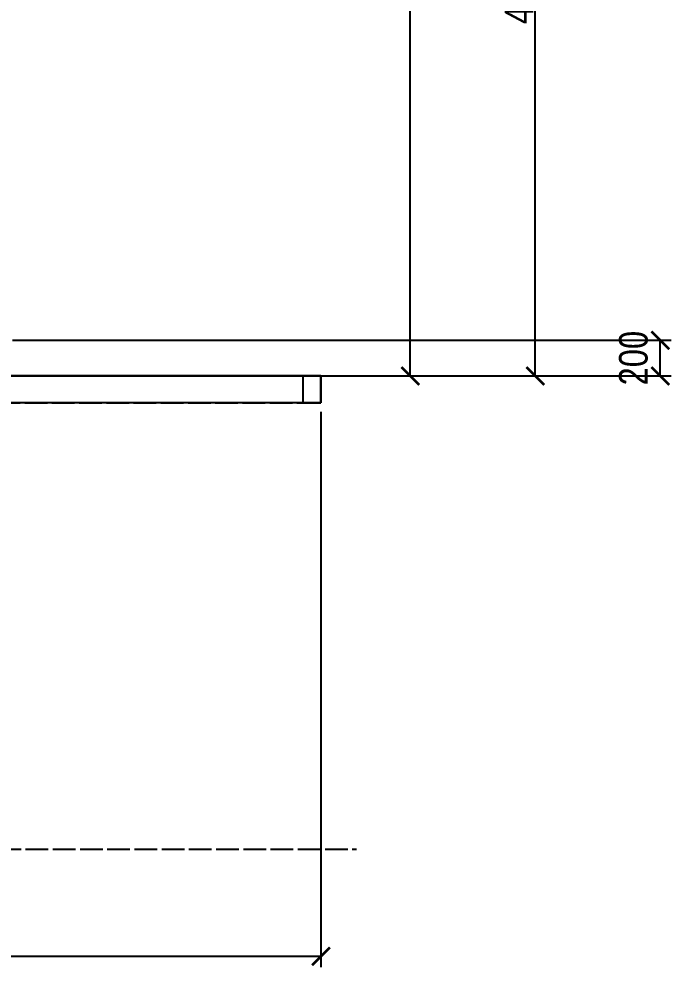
# Model space of a CAD drawing. Header units: millimetres. Extents: x -9 to 221, y -53 to 198.
# Drawn here: x 184.5 to 221, y -53.3 to -0.2 of the extents above; entities that cross this region are included whole.
import ezdxf

# ---------------------------------------------------------------- set-up
doc = ezdxf.new("R2010")
doc.units = ezdxf.units.MM
doc.linetypes.add('DASHED', pattern=[1.524, 1.27, -0.254])
for name, color, linetype in [('DIMS', 3, 'CONTINUOUS'), ('HIDDEN', 8, 'DASHED'), ('VISIBLE', 7, 'CONTINUOUS')]:
    doc.layers.add(name, color=color, linetype=linetype)
doc.styles.add('OpenSansCondensed-Light', font='OpenSansCondensed-Light.ttf')
doc.dimstyles.new('EZDXF', dxfattribs={"dimtxt": 0.25, "dimasz": 0.175, "dimexe": 0.375, "dimexo": 0.125, "dimgap": 0.1, "dimtad": 1, "dimlfac": 100, "dimzin": 12, "dimdsep": 46, "dimtxsty": 'OpenSansCondensed-Light', "dimblk": 'ARCHTICK', "dimcen": 2.5, "dimazin": 3, "dimtfac": 0.5, "dimtmove": 2, "dimatfit": 3})

# ---------------------------------------------------------------- blocks, each defined once
blk = doc.blocks.new('_ARCHTICK')
at = {"color": 0, "linetype": 'BYBLOCK', "const_width": 0.15}
blk.add_lwpolyline([(-0.5, -0.5), (0.5, 0.5)], dxfattribs=at)

msp = doc.modelspace()

# ---------------------------------------------------------------- linework, layer by layer
at = {"layer": 'HIDDEN'}
msp.add_line((91.875, -46.71), (203.375, -46.71), dxfattribs=at)
for points in [[(94.875, -20.2), (200.375, -20.2)], [(200.375, -20.2), (200.39087, -20.2), (200.40675, -20.2), (200.42262, -20.2), (200.43849, -20.2), (200.45437, -20.2), (200.47024, -20.2), (200.48611, -20.2), (200.50198, -20.2), (200.51786, -20.2), (200.53373, -20.2), (200.5496, -20.2), (200.56548, -20.2), (200.58135, -20.2), (200.59722, -20.2), (200.6131, -20.2), (200.62897, -20.2), (200.64484, -20.2), (200.66071, -20.2), (200.67659, -20.2), (200.69246, -20.2), (200.70833, -20.2), (200.72421, -20.2), (200.74008, -20.2), (200.75595, -20.2), (200.77183, -20.2), (200.7877, -20.2), (200.80357, -20.2), (200.81944, -20.2), (200.83532, -20.2), (200.85119, -20.2), (200.86706, -20.2), (200.88294, -20.2), (200.89881, -20.2), (200.91468, -20.2), (200.93056, -20.2), (200.94643, -20.2), (200.9623, -20.2), (200.97817, -20.2), (200.99405, -20.2), (201.00992, -20.2), (201.02579, -20.2), (201.04167, -20.2), (201.05754, -20.2), (201.07341, -20.2), (201.08929, -20.2), (201.10516, -20.2), (201.12103, -20.2), (201.1369, -20.2), (201.15278, -20.2), (201.16865, -20.2), (201.18452, -20.2), (201.2004, -20.2), (201.21627, -20.2), (201.23214, -20.2), (201.24802, -20.2), (201.26389, -20.2), (201.27976, -20.2), (201.29563, -20.2), (201.31151, -20.2), (201.32738, -20.2), (201.34325, -20.2), (201.35913, -20.2), (201.375, -20.2)], [(200.375, -21.71), (200.375, -20.2)], [(201.375, -21.71), (201.375, -20.2)], [(94.875, -21.71), (200.375, -21.71)], [(200.375, -21.71), (200.39087, -21.71), (200.40675, -21.71), (200.42262, -21.71), (200.43849, -21.71), (200.45437, -21.71), (200.47024, -21.71), (200.48611, -21.71), (200.50198, -21.71), (200.51786, -21.71), (200.53373, -21.71), (200.5496, -21.71), (200.56548, -21.71), (200.58135, -21.71), (200.59722, -21.71), (200.6131, -21.71), (200.62897, -21.71), (200.64484, -21.71), (200.66071, -21.71), (200.67659, -21.71), (200.69246, -21.71), (200.70833, -21.71), (200.72421, -21.71), (200.74008, -21.71), (200.75595, -21.71), (200.77183, -21.71), (200.7877, -21.71), (200.80357, -21.71), (200.81944, -21.71), (200.83532, -21.71), (200.85119, -21.71), (200.86706, -21.71), (200.88294, -21.71), (200.89881, -21.71), (200.91468, -21.71), (200.93056, -21.71), (200.94643, -21.71), (200.9623, -21.71), (200.97817, -21.71), (200.99405, -21.71), (201.00992, -21.71), (201.02579, -21.71), (201.04167, -21.71), (201.05754, -21.71), (201.07341, -21.71), (201.08929, -21.71), (201.10516, -21.71), (201.12103, -21.71), (201.1369, -21.71), (201.15278, -21.71), (201.16865, -21.71), (201.18452, -21.71), (201.2004, -21.71), (201.21627, -21.71), (201.23214, -21.71), (201.24802, -21.71), (201.26389, -21.71), (201.27976, -21.71), (201.29563, -21.71), (201.31151, -21.71), (201.32738, -21.71), (201.34325, -21.71), (201.35913, -21.71), (201.375, -21.71)]]:
    msp.add_lwpolyline(points, dxfattribs=at)
at = {"layer": 'VISIBLE'}
for points in [[(200.375, -20.2), (94.875, -20.2)], [(201.375, -20.2), (201.35913, -20.2), (201.34325, -20.2), (201.32738, -20.2), (201.31151, -20.2), (201.29563, -20.2), (201.27976, -20.2), (201.26389, -20.2), (201.24802, -20.2), (201.23214, -20.2), (201.21627, -20.2), (201.2004, -20.2), (201.18452, -20.2), (201.16865, -20.2), (201.15278, -20.2), (201.1369, -20.2), (201.12103, -20.2), (201.10516, -20.2), (201.08929, -20.2), (201.07341, -20.2), (201.05754, -20.2), (201.04167, -20.2), (201.02579, -20.2), (201.00992, -20.2), (200.99405, -20.2), (200.97817, -20.2), (200.9623, -20.2), (200.94643, -20.2), (200.93056, -20.2), (200.91468, -20.2), (200.89881, -20.2), (200.88294, -20.2), (200.86706, -20.2), (200.85119, -20.2), (200.83532, -20.2), (200.81944, -20.2), (200.80357, -20.2), (200.7877, -20.2), (200.77183, -20.2), (200.75595, -20.2), (200.74008, -20.2), (200.72421, -20.2), (200.70833, -20.2), (200.69246, -20.2), (200.67659, -20.2), (200.66071, -20.2), (200.64484, -20.2), (200.62897, -20.2), (200.6131, -20.2), (200.59722, -20.2), (200.58135, -20.2), (200.56548, -20.2), (200.5496, -20.2), (200.53373, -20.2), (200.51786, -20.2), (200.50198, -20.2), (200.48611, -20.2), (200.47024, -20.2), (200.45437, -20.2), (200.43849, -20.2), (200.42262, -20.2), (200.40675, -20.2), (200.39087, -20.2), (200.375, -20.2)], [(200.375, -21.71), (200.375, -20.2)], [(201.375, -21.71), (201.375, -20.2)], [(201.375, -20.2), (201.375, -21.71)], [(200.375, -21.71), (94.875, -21.71)], [(201.375, -21.71), (201.35913, -21.71), (201.34325, -21.71), (201.32738, -21.71), (201.31151, -21.71), (201.29563, -21.71), (201.27976, -21.71), (201.26389, -21.71), (201.24802, -21.71), (201.23214, -21.71), (201.21627, -21.71), (201.2004, -21.71), (201.18452, -21.71), (201.16865, -21.71), (201.15278, -21.71), (201.1369, -21.71), (201.12103, -21.71), (201.10516, -21.71), (201.08929, -21.71), (201.07341, -21.71), (201.05754, -21.71), (201.04167, -21.71), (201.02579, -21.71), (201.00992, -21.71), (200.99405, -21.71), (200.97817, -21.71), (200.9623, -21.71), (200.94643, -21.71), (200.93056, -21.71), (200.91468, -21.71), (200.89881, -21.71), (200.88294, -21.71), (200.86706, -21.71), (200.85119, -21.71), (200.83532, -21.71), (200.81944, -21.71), (200.80357, -21.71), (200.7877, -21.71), (200.77183, -21.71), (200.75595, -21.71), (200.74008, -21.71), (200.72421, -21.71), (200.70833, -21.71), (200.69246, -21.71), (200.67659, -21.71), (200.66071, -21.71), (200.64484, -21.71), (200.62897, -21.71), (200.6131, -21.71), (200.59722, -21.71), (200.58135, -21.71), (200.56548, -21.71), (200.5496, -21.71), (200.53373, -21.71), (200.51786, -21.71), (200.50198, -21.71), (200.48611, -21.71), (200.47024, -21.71), (200.45437, -21.71), (200.43849, -21.71), (200.42262, -21.71), (200.40675, -21.71), (200.39087, -21.71), (200.375, -21.71)]]:
    msp.add_lwpolyline(points, dxfattribs=at)

# ---------------------------------------------------------------- dimensions: what is measured, and where the dimension line sits
at = {"layer": 'DIMS'}
for base, p1, p2 in [((206.375, -20.2), (201.375, -20.2), (201.375, 25.3)), ((213.375, -20.2), (201.375, -20.2), (201.375, 23.3)), ((220.375, -20.2), (183.6, -20.2), (183.6, -18.2))]:
    msp.add_linear_dim(base=base, p1=p1, p2=p2, angle=90, dimstyle='EZDXF', override={"dimtxt": 1.6, "dimasz": 1, "dimexe": 0.6, "dimexo": 0.5, "dimdec": 2}, dxfattribs=at).render()
msp.add_linear_dim(base=(93.875, -52.71), p1=(93.875, -21.71), p2=(201.375, -21.71), dimstyle='EZDXF', override={"dimtxt": 1.6, "dimasz": 1, "dimexe": 0.6, "dimexo": 0.5, "dimdec": 2}, dxfattribs=at).render()

doc.saveas('drawing.dxf')
